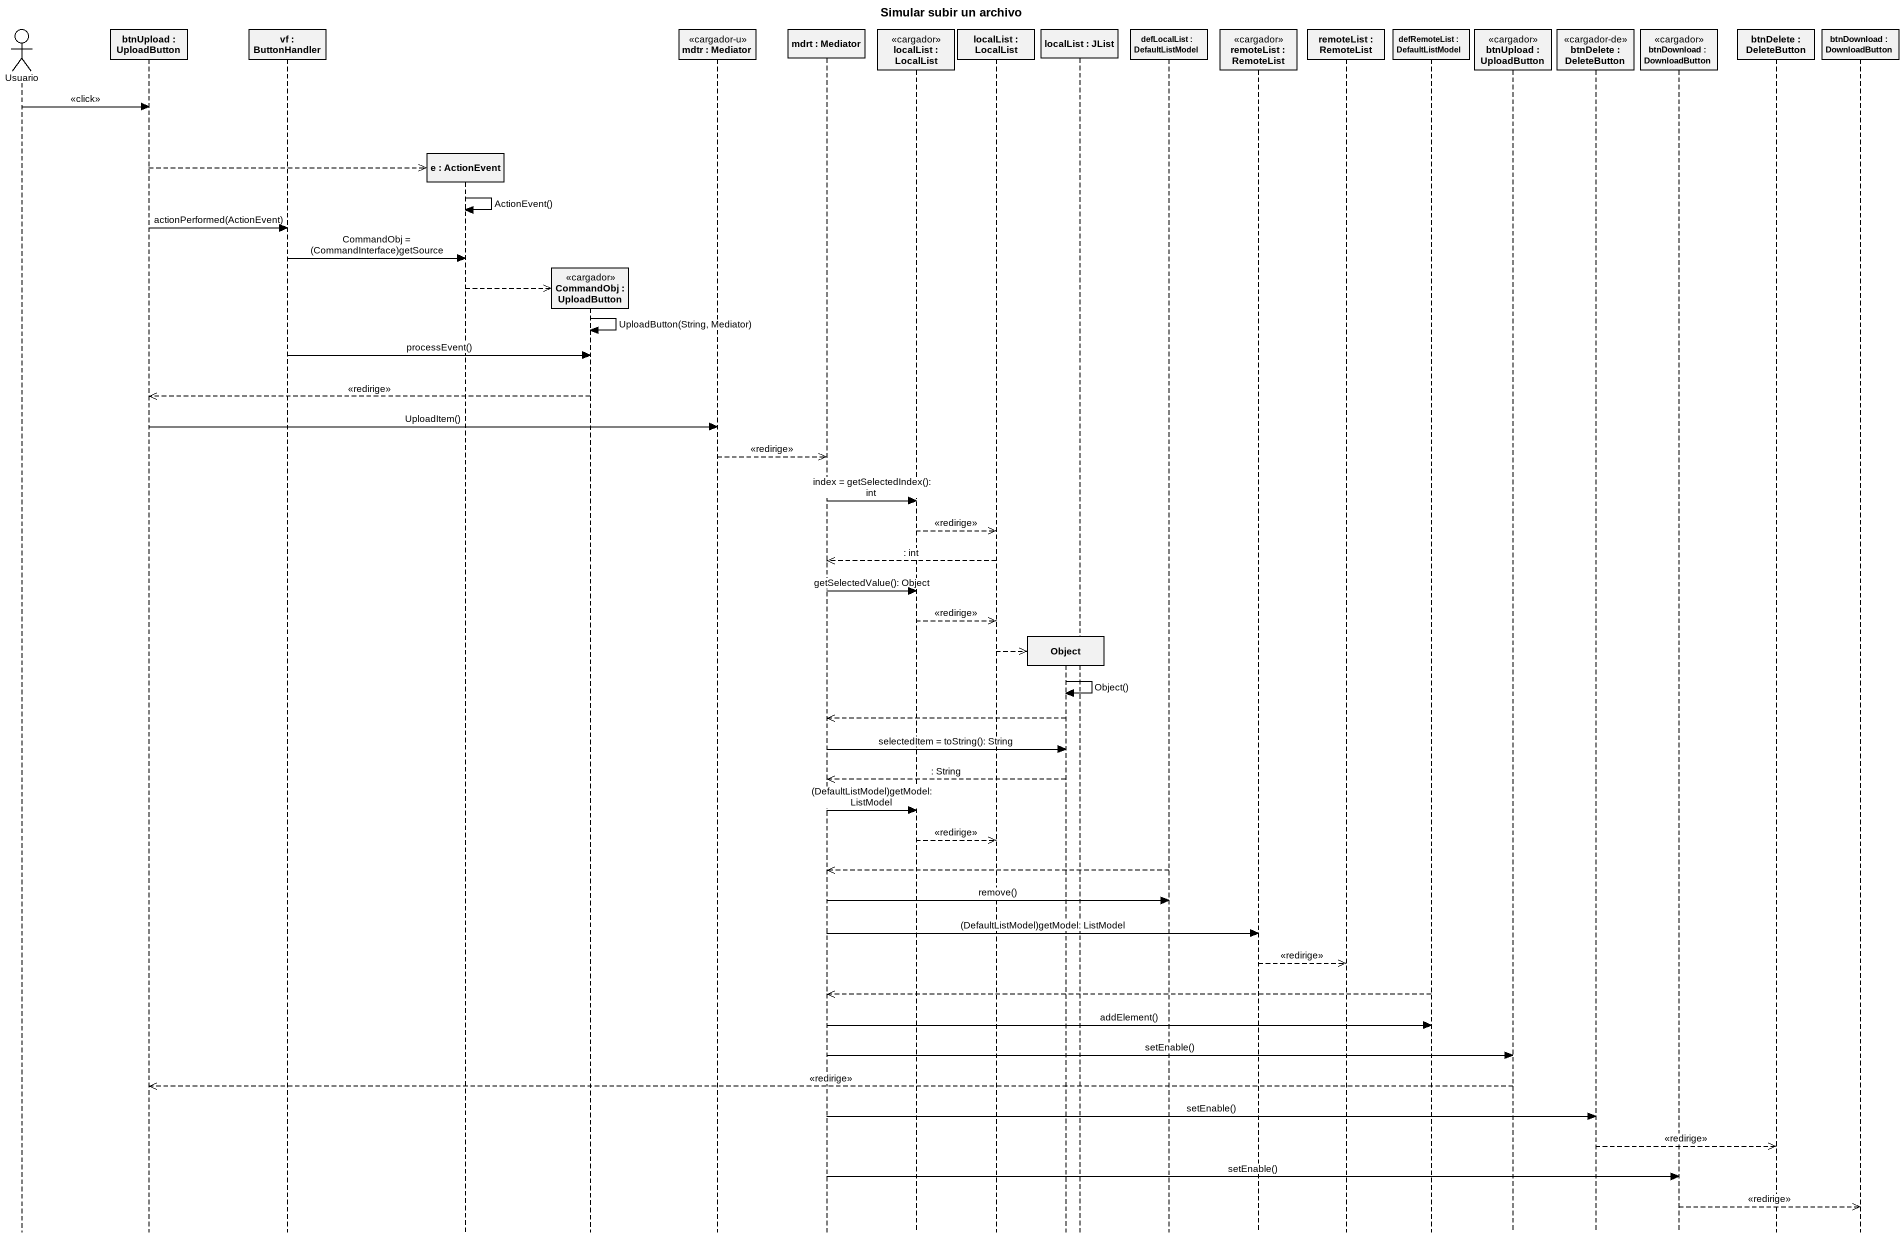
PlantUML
@startuml
title Simular subir un archivo
hide footbox
actor Usuario
participant "btnUpload : UploadButton" as btnUpload
participant "vf : ButtonHandler" as vf
participant "e : ActionEvent" as e
participant "CommandObj : UploadButton" as CommandObj <<cargador>>
participant "mdtr : Mediator" as mdtr <<cargador-u>>
participant "mdrt : Mediator" as mdrt
participant "localList : LocalList" as localList <<cargador>>
participant "localList : LocalList" as localList_2
participant "Object" as Object_
participant "localList : JList" as localList_3
participant "defLocalList : DefaultListModel" as defLocalList
participant "remoteList : RemoteList" as remoteList <<cargador>>
participant "remoteList : RemoteList" as remoteList_2
participant "defRemoteList : DefaultListModel" as defRemoteList
participant "btnUpload : UploadButton" as btnUpload_2 <<cargador>>
participant "btnDelete : DeleteButton" as btnDelete <<cargador-de>>
participant "btnDownload : DownloadButton" as btnDownload <<cargador>>
participant "btnDelete : DeleteButton" as btnDelete_2
participant "btnDownload : DownloadButton" as btnDownload_2

Usuario -> btnUpload : <<click>>
btnUpload -->> e **
e -> e : ActionEvent()
btnUpload -> vf : actionPerformed(ActionEvent)
vf -> e : CommandObj = (CommandInterface)getSource
e -->> CommandObj **
CommandObj -> CommandObj : UploadButton(String, Mediator)
vf -> CommandObj : processEvent()
CommandObj -->> btnUpload : <<redirige>>
btnUpload -> mdtr : UploadItem()
mdtr -->> mdrt : <<redirige>>
mdrt -> localList : index = getSelectedIndex(): int
localList -->> localList_2 : <<redirige>>
localList_2 -->> mdrt : : int
mdrt -> localList : getSelectedValue(): Object
localList -->> localList_2 : <<redirige>>
localList_2 -->> Object_ **
Object_ -> Object_ : Object()
Object_ -->> mdrt
mdrt -> Object_ : selectedItem = toString(): String
Object_ -->> mdrt : : String
mdrt -> localList : (DefaultListModel)getModel: ListModel
localList -->> localList_2 : <<redirige>>
defLocalList -->> mdrt
mdrt -> defLocalList : remove()
mdrt -> remoteList : (DefaultListModel)getModel: ListModel
remoteList -->> remoteList_2 : <<redirige>>
defRemoteList -->> mdrt
mdrt -> defRemoteList : addElement()
mdrt -> btnUpload_2 : setEnable()
btnUpload_2 -->> btnUpload : <<redirige>>
mdrt -> btnDelete : setEnable()
btnDelete -->> btnDelete_2 : <<redirige>>
mdrt -> btnDownload : setEnable()
btnDownload -->> btnDownload_2 : <<redirige>>
@enduml
